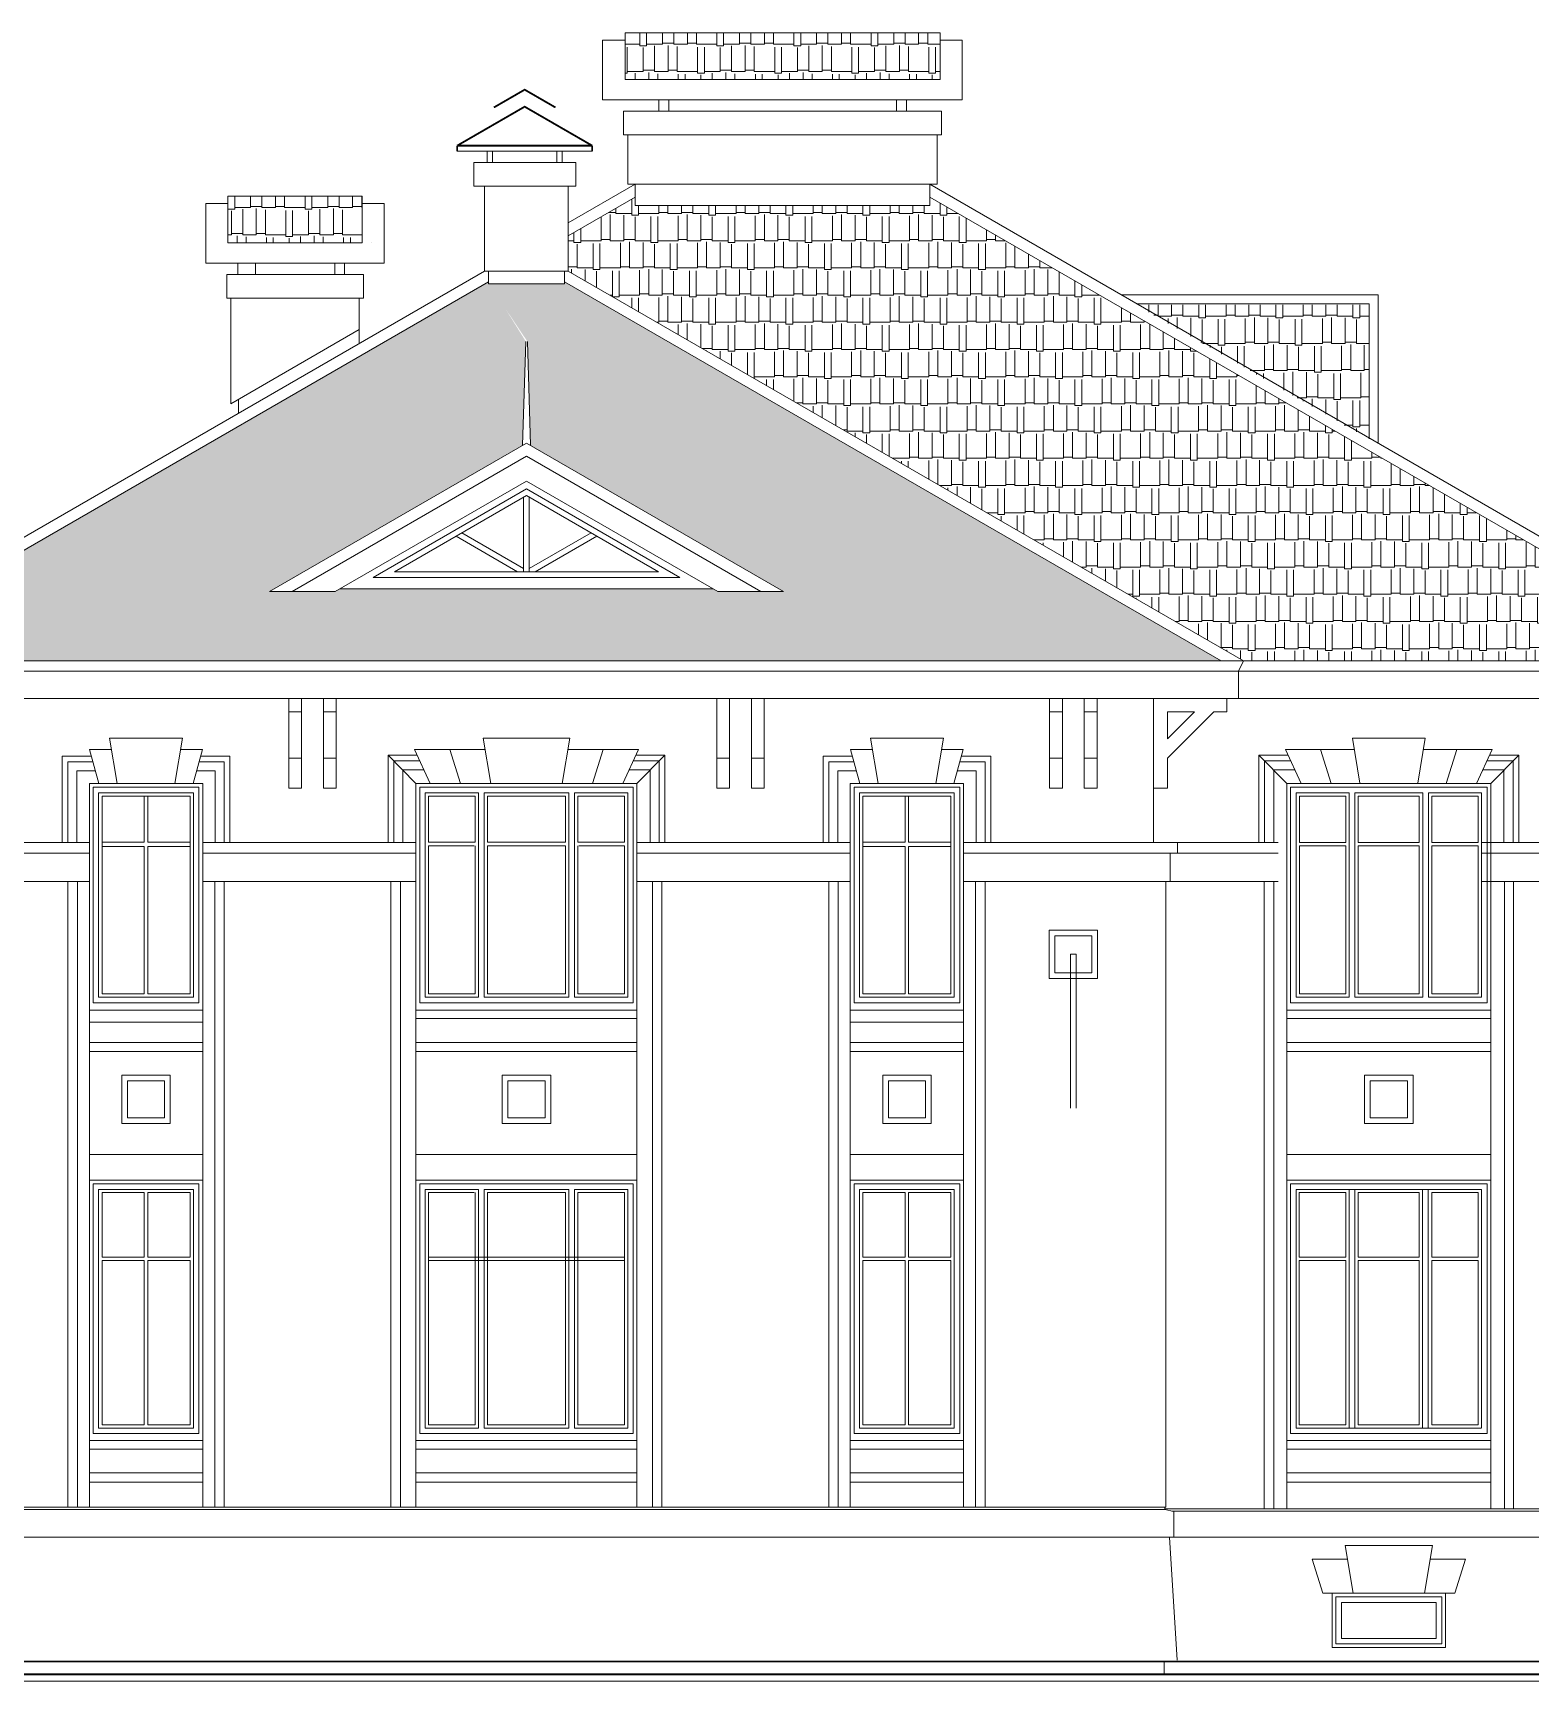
# Model space of a CAD drawing. Header units: millimetres. Extents: x 74752 to 193506, y -83124 to -13126.
# Drawn here: x 113363 to 126571, y -50400 to -35859 of the extents above; entities that cross this region are included whole.
import ezdxf

# ---------------------------------------------------------------- set-up
doc = ezdxf.new("R2010")
doc.units = ezdxf.units.MM
doc.layers.add('wall', color=5, linetype='Continuous')

msp = doc.modelspace()

# ---------------------------------------------------------------- hatches: boundary and pattern name
at = {"layer": 'wall', "linetype": 'Continuous', "lineweight": 15, "ltscale": 0.13, "true_color": 0x8f9991}
h = msp.add_hatch(dxfattribs=at)
h.set_pattern_fill('AR-RSHKE', color=252, scale=20, style=0)
h.set_pattern_definition([(180, (4378996.5, 841001.72), (-510, 240), [120, -100, 140, -60, 180, -80]), (180, (4378876.5, 841011.72), (-510, 240), [100, -380, 80, -120]), (180, (4378636.5, 840986.72), (-510, 240), [60, -620]), (90, (4378996.5, 841001.72), (170, 240), [230, -730]), (90, (4378876.5, 841001.72), (170, 240), [225, -735]), (90, (4378776.5, 841001.72), (170, 240), [210, -750]), (90, (4378636.5, 840986.72), (170, 240), [230, -730]), (90, (4378576.5, 840986.72), (170, 240), [230, -730]), (90, (4378396.5, 841001.72), (170, 240), [220, -740])])
h.paths.add_polyline_path([(121367.4, -36269.6), (118586.4, -36269.6), (118586.4, -35858.9), (121367.4, -35858.9)])
h = msp.add_hatch(dxfattribs=at)
h.set_pattern_fill('AR-RSHKE', color=252, scale=20, style=0)
h.set_pattern_definition([(180, (4374683.28, 839560.88), (-510, 240), [120, -100, 140, -60, 180, -80]), (180, (4374563.28, 839570.88), (-510, 240), [100, -380, 80, -120]), (180, (4374323.28, 839545.88), (-510, 240), [60, -620]), (90, (4374683.28, 839560.88), (170, 240), [230, -730]), (90, (4374563.28, 839560.88), (170, 240), [225, -735]), (90, (4374463.28, 839560.88), (170, 240), [210, -750]), (90, (4374323.28, 839545.88), (170, 240), [230, -730]), (90, (4374263.28, 839545.88), (170, 240), [230, -730]), (90, (4374083.28, 839560.88), (170, 240), [220, -740])])
h.paths.add_polyline_path([(115082.3, -37710.4), (115082.3, -37299.7), (116268.2, -37299.7), (116268.2, -37710.4)])
h = msp.add_hatch(dxfattribs=at)
h.set_pattern_fill('AR-RSHKE', color=252, scale=20, style=0)
h.set_pattern_definition([(0, (-6996044.63, 1231907.78), (510, 240), [120, -100, 140, -60, 180, -80]), (0, (-6995924.63, 1231917.78), (510, 240), [100, -380, 80, -120]), (0, (-6995684.63, 1231892.78), (510, 240), [60, -620]), (90, (-6996044.63, 1231907.78), (-170, 240), [230, -730]), (90, (-6995924.63, 1231907.78), (-170, 240), [225, -735]), (90, (-6995824.63, 1231907.78), (-170, 240), [210, -750]), (90, (-6995684.63, 1231892.78), (-170, 240), [230, -730]), (90, (-6995624.63, 1231892.78), (-170, 240), [230, -730]), (90, (-6995444.63, 1231907.78), (-170, 240), [220, -740])])
h.paths.add_polyline_path([(121274.5, -37308.2), (121274.5, -37380), (118675.9, -37380), (118675.9, -37308.2), (118086.2, -37648.7), (118086.2, -37960.3), (124044, -41400.1), (128361.8, -41400.1)])
h = msp.add_hatch(dxfattribs=at)
h.set_pattern_fill('AR-RSHKE', color=252, scale=20, style=0)
h.set_pattern_definition([(0, (-7006896.6, 1230602.27), (510, 240), [120, -100, 140, -60, 180, -80]), (0, (-7006776.6, 1230612.27), (510, 240), [100, -380, 80, -120]), (0, (-7006536.6, 1230587.27), (510, 240), [60, -620]), (90, (-7006896.6, 1230602.27), (-170, 240), [230, -730]), (90, (-7006776.6, 1230602.27), (-170, 240), [225, -735]), (90, (-7006676.6, 1230602.27), (-170, 240), [210, -750]), (90, (-7006536.6, 1230587.27), (-170, 240), [230, -730]), (90, (-7006476.6, 1230587.27), (-170, 240), [230, -730]), (90, (-7006296.6, 1230602.27), (-170, 240), [220, -740])])
h.paths.add_polyline_path([(117711.4, -38581.1), (117382.9, -38054.7), (111588.6, -41400.1), (123845.4, -41400.1), (122288.7, -40501.3), (121863.9, -40256), (121565.2, -40083.6), (121190, -39867), (119851.5, -39094.2), (118051.2, -38054.7), (118051.2, -38071.3), (117382.9, -38071.3), (117725.2, -38581.1), (117751.1, -39494.7), (119983.8, -40787.2), (119405.3, -40787.2), (119362.3, -40762.3), (116071.7, -40762.3), (116028.7, -40787.2), (115450.2, -40787.2), (117680.3, -39494.7), (117705.4, -38689.8)])
h = msp.add_hatch(dxfattribs=at)
h.set_pattern_fill('AR-RSHKE', color=252, scale=20, style=0)
h.set_pattern_definition([(0, (-4197771.1, 838601.68), (510, 240), [120, -100, 140, -60, 180, -80]), (0, (-4197651.1, 838611.68), (510, 240), [100, -380, 80, -120]), (0, (-4197411.1, 838586.68), (510, 240), [60, -620]), (90, (-4197771.11, 838601.68), (-170, 240), [230, -730]), (90, (-4197651.11, 838601.68), (-170, 240), [225, -735]), (90, (-4197551.11, 838601.68), (-170, 240), [210, -750]), (90, (-4197411.11, 838586.68), (-170, 240), [230, -730]), (90, (-4197351.11, 838586.68), (-170, 240), [230, -730]), (90, (-4197171.11, 838601.68), (-170, 240), [220, -740])])
h.paths.add_polyline_path([(125146.1, -39441.4), (123682, -38596.2), (123097.9, -38258.9), (125146.1, -38258.9)])

# ---------------------------------------------------------------- linework, layer by layer
at = {"layer": 'wall', "color": 250, "linetype": 'Continuous', "lineweight": 15, "ltscale": 0.13}
for p, q in [((118586.4, -35858.9, -51279.3), (121367.4, -35858.9, -51278.5)), ((118389.1, -36450.3, -51279.3), (118389.1, -35923.3, -51279.3)), ((118584.9, -35923.3, -51279.3), (118389.1, -35923.3, -51279.3)), ((121561.3, -35923.3, -51278.5), (121365.9, -35923.3, -51278.5)), ((121561.3, -36450.3, -51278.5), (121561.3, -35923.3, -51278.5)), ((121561.3, -36450.3, -51278.5), (118389.1, -36450.3, -51279.3)), ((118884.7, -36548.9, -51279.3), (118884.7, -36450.3, -51279.3)), ((118971.7, -36450.3, -51279.3), (118971.7, -36548.9, -51279.3)), ((120982.2, -36450.3, -51279.3), (120982.2, -36548.9, -51279.3)), ((121069.1, -36548.9, -51279.3), (121069.1, -36450.3, -51279.3)), ((118573, -36548.9, -51279.3), (121377.3, -36548.9, -51278.5)), ((118573, -36548.9, -51279.3), (118573, -36757.5, -51279.3)), ((121377.3, -36548.9, -51278.5), (121377.3, -36757.5, -51278.5)), ((118573, -36757.5, -51279.3), (121377.3, -36757.5, -51278.5)), ((118611.5, -37193.6, -51279.3), (118611.5, -36757.5, -51279.3)), ((121341.1, -37193.6, -51278.5), (121341.1, -36757.5, -51278.5)), ((117106.2, -36902.8, -54483.1), (117701.2, -36902.8, -54483.1)), ((117369.4, -36904.1, -54483.1), (117369.4, -37001.4, -54483.1)), ((117416.2, -36904.1, -54483.1), (117416.2, -37001.4, -54483.1)), ((118296.2, -36902.8, -54483.1), (117701.2, -36902.8, -54483.1)), ((117986.2, -36904.1, -54483.1), (117986.2, -37001.4, -54483.1)), ((118033, -36904.1, -54483.1), (118033, -37001.4, -54483.1)), ((117251.2, -37210, -54483.1), (117251.2, -37001.4, -54483.1)), ((117251.2, -37001.4, -54483.1), (117701.2, -37001.4, -54483.1)), ((117311.6, -37001.4, -54483.4), (118090.7, -37001.4, -54482.7)), ((118151.2, -37001.4, -54483.1), (117701.2, -37001.4, -54483.1)), ((118151.2, -37210, -54483.1), (118151.2, -37001.4, -54483.1)), ((117251.2, -37210, -54483.1), (118151.2, -37210, -54483.1)), ((117347.8, -37960.3, -54483.4), (117347.8, -37210, -54483.4)), ((118086.2, -37534, -51279.3), (118675.9, -37193.6, -51279.3)), ((118086.2, -37210, -54483.1), (118086.2, -37960.3, -54484.8)), ((121341.1, -37193.6, -51280), (118611.5, -37193.6, -51280)), ((118675.9, -37193.6, -51280), (118675.9, -37380, -51280)), ((128560.3, -41400.1, -51279.3), (121274.5, -37193.6, -51279.3)), ((121274.5, -37380, -51279.3), (121274.5, -37193.6, -51279.3)), ((115082.3, -37364.1, -51278.5), (114888.5, -37364.1, -51278.5)), ((114888.5, -37891.2, -51278.5), (114888.5, -37364.1, -51278.5)), ((115082.3, -37299.7, -51278.5), (116268.2, -37299.7, -51279.2)), ((116268.2, -37299.7, -51279.3), (115082.3, -37299.7, -51279.3)), ((115082.3, -37299.7, -51279.3), (115082.3, -37710.4, -51279.3)), ((116268.2, -37299.7, -51279.3), (116268.2, -37710.4, -51279.3)), ((116462.1, -37364.1, -51280), (116268.2, -37364.1, -51280)), ((116462.1, -37891.2, -51278.5), (116462.1, -37364.1, -51278.5)), ((118086.2, -37648.7, -51280), (118675.9, -37308.2, -51280)), ((128516.7, -41489.5, -51280), (121274.5, -37308.2, -51280)), ((118675.9, -37380, -51278.5), (121274.5, -37380, -51278.5)), ((115082.3, -37710.4, -51279.3), (116268.2, -37710.4, -51279.3)), ((116346, -37710.4, -51279.3), (116346, -37710.3, -51279.3)), ((116462.1, -37891.2, -51279.2), (114888.5, -37891.2, -51278.5)), ((115171.5, -37989.7, -51279.3), (115171.5, -37891.2, -51279.3)), ((115325.1, -37891.2, -51280), (115325.1, -37989.7, -51280)), ((116025.4, -37891.2, -51280), (116025.4, -37989.7, -51280)), ((116112.3, -37989.7, -51280), (116112.3, -37891.2, -51280)), ((111390, -41400.1, -51279.3), (117347.8, -37960.3, -51279.3)), ((111588.6, -41400.1, -51280), (117382.9, -38054.7, -51280)), ((115072.4, -37989.7, -51278.5), (116278.1, -37989.7, -51279.2)), ((115072.4, -37989.7, -51278.5), (115072.4, -38198.4, -51278.5)), ((116278.1, -37989.7, -51278.5), (115072.4, -37989.7, -51279.2)), ((116278.1, -37989.7, -51278.5), (116278.1, -38198.4, -51278.5)), ((117347.8, -37960.3, -54483.4), (118086.2, -37960.3, -54483.4)), ((117382.9, -37959.2, -57690.9), (117382.9, -38071.3, -57690.9)), ((117382.9, -38071.3, -57690.9), (118051.2, -38071.3, -57690.9)), ((118051.2, -37959.2, -57690.9), (118051.2, -38071.3, -57690.9)), ((123845.4, -41400.1, -51280), (118051.2, -38054.7, -51280)), ((124044, -41400.1, -51279.3), (118086.2, -37960.3, -51279.3)), ((115072.4, -38198.4, -51278.5), (116278.1, -38198.4, -51279.2)), ((116278.1, -38198.4, -51278.5), (115072.4, -38198.4, -51279.2)), ((115108.6, -39130.4, -51278.5), (115108.6, -38198.4, -51278.5)), ((116241.9, -38598.8, -51278.5), (116241.9, -38198.4, -51278.5)), ((122965.1, -38169.7, -51279.3), (125231.9, -38169.7, -51279.3)), ((125231.9, -39478.4, -51279.3), (125231.9, -38169.7, -51279.3)), ((123103.7, -38249.7, -51279.3), (125151.9, -38249.7, -51279.3)), ((125151.9, -39439.4, -51279.3), (125151.9, -38249.7, -51279.3)), ((115108.6, -39130.4, -51279.3), (116241.9, -38476.1, -51279.3)), ((117711.4, -38581.1, -51274.6), (117682.9, -39494.7, -51274.6)), ((117725.2, -38581.1, -51274.6), (117753.7, -39494.7, -51274.6)), ((115175.3, -39091.9, -51279.3), (115175.3, -39214.7, -51279.3)), ((115450.2, -40787.2, -51278.5), (117717, -39478.4, -51278.5)), ((119983.8, -40787.2, -51278.5), (117717, -39478.4, -51278.5)), ((115648.7, -40787.2, -51277.8), (117717, -39593, -51277.8)), ((119785.3, -40787.2, -51277.8), (117717, -39593, -51277.8)), ((116028.7, -40787.2, -51277.8), (117717, -39812.4, -51277.8)), ((119405.3, -40787.2, -51277.8), (117717, -39812.4, -51277.8)), ((116364.9, -40662.3, -51277.8), (117717, -39881.7, -51277.8)), ((116551.5, -40612.3, -51277.8), (117717, -39939.5, -51277.8)), ((117692, -39953.9, -51278.5), (117692, -40612.3, -51278.5)), ((119069.1, -40662.3, -51277.8), (117717, -39881.7, -51277.8)), ((118882.5, -40612.3, -51277.8), (117717, -39939.5, -51277.8)), ((117742, -39953.9, -51278.5), (117742, -40612.3, -51278.5)), ((117692, -40585.2, -51277.8), (117145.3, -40269.5, -51277.8)), ((117742, -40585.2, -51277.8), (118288.7, -40269.5, -51277.8)), ((117639.1, -40612.3, -51277.8), (117095.3, -40298.4, -51277.8)), ((117794.9, -40612.3, -51277.8), (118338.7, -40298.4, -51277.8)), ((119069.1, -40662.3, -51278.5), (116364.9, -40662.3, -51278.5)), ((118882.5, -40612.3, -51278.5), (116551.5, -40612.3, -51278.5)), ((116028.7, -40787.2, -51278.5), (115450.2, -40787.2, -51278.5)), ((119362.3, -40762.3, -51278.5), (116071.7, -40762.3, -51278.5)), ((119405.3, -40787.2, -51278.5), (119983.8, -40787.2, -51278.5)), ((128361.8, -41400.1, -51279.3), (111390, -41400.1, -51279.3)), ((124000.1, -41489.9, -51280), (124044, -41400.1, -51280)), ((128516.7, -41489.5, -51280), (111433.7, -41489.5, -51280)), ((124000.4, -41729.5, -51280), (124000.4, -41489.5, -51280)), ((124000.4, -41729.5, -51280), (124000.4, -41489.5, -51280)), ((128516.7, -41729.9, -51280), (112183.6, -41729.9, -51280)), ((124001, -41729.9, -51280), (123250.4, -41729.9, -51280)), ((123250.4, -41729.9, -51280), (123250.4, -42177.5, -51280)), ((123895.6, -41729.8, -51280), (123895.6, -41849.8, -51280)), ((123895.6, -41729.8, -51280), (123895.6, -41849.8, -51280)), ((115617.3, -41849.8, -51299.4), (115732.5, -41849.8, -51299.4)), ((115923.3, -41849.8, -51299.4), (116038.5, -41849.8, -51299.4)), ((122330.6, -41849.8, -51298.7), (122445.8, -41849.8, -51298.7)), ((122636.6, -41849.8, -51298.7), (122751.8, -41849.8, -51298.7)), ((123372.3, -41849.8, -51280), (123372.3, -42088.2, -51280)), ((123610.7, -41849.8, -51280), (123372.3, -41849.8, -51280)), ((123372.3, -42257.9, -51280), (123780.4, -41849.8, -51280)), ((123372.3, -42088.2, -51280), (123610.7, -41849.8, -51280)), ((123372.3, -41849.8, -51280), (123372.3, -42088.2, -51280)), ((123610.7, -41849.8, -51280), (123372.3, -41849.8, -51280)), ((123372.3, -42257.9, -51280), (123780.4, -41849.8, -51280)), ((123372.3, -42088.2, -51280), (123610.7, -41849.8, -51280)), ((123780.4, -41849.8, -51280), (123895.6, -41849.8, -51280)), ((123780.4, -41849.8, -51280), (123895.6, -41849.8, -51280)), ((114038.5, -42082.1, -51118.4), (114682.2, -42082.1, -51079.4)), ((114038.5, -42082.1, -51131.9), (114105.4, -42480.3, -51034.1)), ((114682.2, -42082.1, -51131.9), (114615.3, -42480.3, -51034.1)), ((117334.5, -42080.3, -51178.4), (117717, -42080.3, -51155.2)), ((117334.5, -42080.3, -51191.8), (117402.3, -42480.3, -51204.7)), ((118099.5, -42080.3, -51178.4), (117717, -42080.3, -51155.2)), ((118099.5, -42080.3, -51191.8), (118031.7, -42480.3, -51204.7)), ((121395.5, -42082.1, -51118.4), (120751.8, -42082.1, -51079.4)), ((120751.8, -42082.1, -51131.9), (120818.7, -42480.3, -51034.1)), ((121395.5, -42082.1, -51131.9), (121328.7, -42480.3, -51034.1)), ((125647.1, -42080.3, -51179.4), (125003.4, -42080.3, -51140.4)), ((125003.4, -42080.3, -51192.9), (125070.3, -42478.6, -51095.1)), ((125633, -42080.3, -51266.6), (125017.6, -42080.3, -51053.1)), ((125647.1, -42080.3, -51192.9), (125580.3, -42478.6, -51095.1)), ((113620.3, -42240.3, -51119.1), (113620.3, -42999.9, -51291.3)), ((113620.3, -42240.3, -51117.2), (113879.5, -42240.3, -51097.6)), ((113670.3, -42291.2, -51109.1), (113670.3, -42999.9, -51281.6)), ((113670.3, -42291.2, -51109.1), (113893.4, -42291.2, -51109.1)), ((113863.1, -42180.3, -50602), (114055.2, -42180.3, -50585.9)), ((113945.1, -42480.3, -50672.7), (113863.1, -42180.3, -50675)), ((114857.6, -42180.3, -50602), (114665.5, -42180.3, -50585.9)), ((114775.6, -42480.3, -50672.7), (114857.6, -42180.3, -50675)), ((115050.3, -42291.2, -51109.1), (114827.3, -42291.2, -51109.1)), ((115100.3, -42240.3, -51118.3), (114841.2, -42240.3, -51098.7)), ((115050.3, -42291.2, -51109.1), (115050.3, -42999.9, -51683.3)), ((115100.3, -42240.3, -51119.1), (115100.3, -42999.9, -51693)), ((115617.3, -42257.1, -51299.4), (115732.5, -42257.1, -51299.4)), ((115923.3, -42257.1, -51299.4), (116038.5, -42257.1, -51299.4)), ((116496.3, -42230.3, -51259.6), (116752.9, -42230.3, -51240.2)), ((116496.3, -42230.3, -51249.6), (116496.3, -42999.9, -51679.7)), ((116742.2, -42480.3, -51249.8), (116496.3, -42230.3, -51249.6)), ((116546.3, -42281.2, -51249.6), (116776.2, -42281.2, -51249.6)), ((116546.3, -42281.2, -51249.8), (116546.3, -42999.9, -51679.7)), ((116730, -42180.3, -51241.9), (117351.4, -42180.3, -51194.9)), ((116867.4, -42480.3, -51269.2), (116730, -42180.3, -51270)), ((117040.7, -42180.3, -51270.5), (117134.8, -42480.3, -51269.6)), ((118704, -42180.3, -51241.9), (118082.6, -42180.3, -51194.9)), ((118393.3, -42180.3, -51270.5), (118299.2, -42480.3, -51269.6)), ((118566.6, -42480.3, -51269.2), (118704, -42180.3, -51270)), ((118887.8, -42281.2, -51249.6), (118657.8, -42281.2, -51249.6)), ((118937.8, -42230.3, -51259.6), (118681.1, -42230.3, -51240.2)), ((118691.8, -42480.3, -51249.8), (118937.8, -42230.3, -51249.6)), ((118887.8, -42281.2, -51249.8), (118887.8, -42999.9, -51679.7)), ((118937.8, -42230.3, -51249.6), (118937.8, -42999.9, -51679.7)), ((119510.7, -42257.1, -51299.4), (119395.5, -42257.1, -51299.4)), ((119816.7, -42257.1, -51299.4), (119701.5, -42257.1, -51299.4)), ((120333.7, -42240.3, -51119.1), (120333.7, -42999.9, -51693)), ((120333.7, -42240.3, -51118.3), (120592.8, -42240.3, -51098.7)), ((120383.7, -42291.2, -51109.1), (120383.7, -42999.9, -51683.3)), ((120383.7, -42291.2, -51109.1), (120606.7, -42291.2, -51109.1)), ((120576.4, -42180.3, -50602), (120768.5, -42180.3, -50585.9)), ((120658.4, -42480.3, -50672.7), (120576.4, -42180.3, -50675)), ((121570.9, -42180.3, -50602), (121378.8, -42180.3, -50585.9)), ((121488.9, -42480.3, -50672.7), (121570.9, -42180.3, -50675)), ((121763.7, -42291.2, -51109.1), (121540.6, -42291.2, -51109.1)), ((121813.7, -42240.3, -51117.2), (121554.5, -42240.3, -51097.6)), ((121763.7, -42291.2, -51109.1), (121763.7, -42999.9, -51281.6)), ((121813.7, -42240.3, -51119.1), (121813.7, -42999.9, -51291.3)), ((122330.6, -42257.1, -51298.7), (122445.8, -42257.1, -51298.7)), ((122636.6, -42257.1, -51298.7), (122751.8, -42257.1, -51298.7)), ((123250.4, -42177.3, -51280), (123250.4, -42856.8, -51280)), ((123250.4, -42177.3, -51280), (123250.4, -42998.5, -51289)), ((123372.3, -42257.9, -51280), (123372.3, -42523.6, -51280)), ((123372.3, -42257.9, -51280), (123372.3, -42523.6, -51280)), ((124179.4, -42230.3, -51290.3), (124436, -42230.3, -51270.9)), ((124179.4, -42230.3, -51280.3), (124179.4, -43001.5, -51282.8)), ((124425.3, -42480.3, -51280.4), (124179.4, -42230.3, -51280.3)), ((124229.4, -42281.2, -51280.4), (124229.4, -43001.5, -51282.8)), ((124229.4, -42281.2, -51280.3), (124459.3, -42281.2, -51280.3)), ((124413.1, -42180.3, -51272.6), (125020.2, -42180.3, -51226.7)), ((124550.5, -42480.3, -51299.9), (124413.1, -42180.3, -51300.7)), ((124723.8, -42180.3, -51301.1), (124817.9, -42480.3, -51300.3)), ((126237.4, -42180.3, -51330.2), (125630.3, -42180.3, -51284.3)), ((125926.7, -42180.3, -51358.7), (125832.6, -42480.3, -51357.9)), ((126100.1, -42480.3, -51357.5), (126237.4, -42180.3, -51358.3)), ((126421.2, -42281.2, -51337.9), (126191.2, -42281.2, -51337.9)), ((126471.2, -42230.3, -51347.9), (126214.5, -42230.3, -51328.5)), ((126225.3, -42480.3, -51338), (126471.2, -42230.3, -51337.9)), ((126421.2, -42281.2, -51338), (126421.2, -43001.5, -51340.4)), ((126471.2, -42230.3, -51337.9), (126471.2, -43001.5, -51340.4)), ((113750.3, -42370.3, -51109.3), (113915, -42370.3, -51096.8)), ((113750.3, -42370.3, -51109.3), (113750.3, -42999.9, -51291.7)), ((114970.3, -42370.3, -51110.4), (114805.7, -42370.3, -51098)), ((114970.3, -42370.3, -51109.3), (114970.3, -42999.9, -51694.2)), ((116626.3, -42360.3, -51249.8), (116812.4, -42360.3, -51235.7)), ((116626.3, -42360.3, -51249.8), (116626.3, -42999.9, -51679.5)), ((118807.8, -42360.3, -51249.8), (118621.6, -42360.3, -51235.7)), ((118807.8, -42360.3, -51249.8), (118807.8, -42999.9, -51679.5)), ((120463.7, -42370.3, -51110.4), (120628.3, -42370.3, -51098)), ((120463.7, -42370.3, -51109.3), (120463.7, -42999.9, -51694.2)), ((121683.7, -42370.3, -51109.3), (121519, -42370.3, -51096.8)), ((121683.7, -42370.3, -51109.3), (121683.7, -42999.9, -51291.7)), ((124309.4, -42360.3, -51280.4), (124495.5, -42360.3, -51266.4)), ((124309.4, -42360.3, -51280.4), (124309.4, -43001.5, -51282.6)), ((126341.2, -42360.3, -51338), (126155, -42360.3, -51324)), ((126341.2, -42360.3, -51338), (126341.2, -43001.5, -51340.2)), ((114860.3, -42480.3, -51098.9), (113860.3, -42480.3, -51098.9)), ((113860.3, -42480.3, -51098.9), (113860.3, -48866.7, -51280)), ((114827.3, -42513.3, -51070.3), (113893.3, -42513.3, -51098.9)), ((113893.3, -42513.3, -51098.9), (113893.3, -44415.3, -51270.5)), ((113910.6, -42480.3, -51098.9), (114810.1, -42480.3, -51098.9)), ((113942.1, -42562.3, -51098.9), (114778.6, -42562.3, -51071.9)), ((113942.1, -42562.3, -51098.9), (113942.1, -44366.3, -51270.4)), ((114345.3, -42592.2, -51464.7), (114345.3, -42999.9, -56202.6)), ((114375.3, -42592.2, -51464.7), (114375.3, -42999.9, -56202.6)), ((114778.6, -42562.3, -51098.9), (114778.6, -44366.3, -51270.4)), ((114827.3, -42513.3, -51098.9), (114827.3, -44415.3, -51270.5)), ((114860.3, -48866.7, -51280), (114860.3, -42480.3, -51098.9)), ((116741.8, -42480.3, -51307.3), (116741.8, -48866.7, -51329.9)), ((118691.8, -42480.3, -51249.8), (116741.8, -42480.3, -51307.3)), ((118658.8, -42513.3, -51249.8), (116774.8, -42513.3, -51307.3)), ((116774.8, -42513.3, -51307.3), (116774.8, -44415.3, -51298)), ((116823.6, -42562.3, -51307.3), (117292.9, -42562.3, -51292.2)), ((116823.6, -42562.3, -51307.3), (116823.6, -44366.3, -51298)), ((117292.9, -42562.3, -51197.1), (117292.9, -44366.3, -52596.4)), ((117342.9, -42562.3, -51290.6), (118091.1, -42562.3, -51266.5)), ((117342.9, -42562.3, -51197.1), (117342.9, -44366.3, -52596.4)), ((118091.1, -42562.3, -51096), (118091.1, -44366.3, -52495.3)), ((118141.1, -42562.3, -51096), (118141.1, -44366.3, -52495.3)), ((118141.1, -42562.3, -51264.9), (118610.1, -42562.3, -51249.8)), ((118610.1, -42562.3, -51249.8), (118610.1, -44366.3, -51240.4)), ((118658.8, -42513.3, -51249.8), (118658.8, -44415.3, -51240.4)), ((118691.8, -42480.3, -51249.8), (118691.8, -48866.7, -51272.3)), ((120573.7, -48866.7, -51280), (120573.7, -42480.3, -51098.9)), ((120573.7, -42480.3, -51098.9), (121573.7, -42480.3, -51098.9)), ((120606.7, -42513.3, -51070.3), (121540.7, -42513.3, -51098.9)), ((120606.7, -42513.3, -51098.9), (120606.7, -44415.3, -51270.5)), ((121523.4, -42480.3, -51098.9), (120623.9, -42480.3, -51098.9)), ((121491.9, -42562.3, -51098.9), (120655.4, -42562.3, -51071.9)), ((120655.4, -42562.3, -51098.9), (120655.4, -44366.3, -51270.4)), ((121058.7, -42592.2, -51464.7), (121058.7, -42999.9, -56202.6)), ((121088.7, -42592.2, -51464.7), (121088.7, -42999.9, -56202.6)), ((121491.9, -42562.3, -51098.9), (121491.9, -44366.3, -51270.4)), ((121540.7, -42513.3, -51098.9), (121540.7, -44415.3, -51270.5)), ((121573.7, -42480.3, -51098.9), (121573.7, -48866.7, -51280)), ((123252.3, -42523.6, -51280), (123372.3, -42523.6, -51280)), ((123252.3, -42523.6, -51280), (123372.3, -42523.6, -51280)), ((124425.3, -42480.3, -51280.4), (126225.6, -42480.3, -51395.6)), ((124425.3, -42480.3, -51280.4), (124425.3, -48880.3, -51303)), ((124425.3, -42480.3, -51280.4), (124425.3, -48290.3, -51301.2)), ((124458.3, -42513.3, -51280.4), (126192.6, -42513.3, -51395.6)), ((124458.3, -42513.3, -51280.4), (124458.3, -44415.3, -51271.1)), ((124458.3, -42513.3, -51280.4), (124458.3, -44415.3, -51271.1)), ((124976, -42562.3, -51295.6), (124507, -42562.3, -51280.4)), ((124507, -42562.3, -51280.4), (124507, -44366.3, -51271.1)), ((124976, -42562.3, -51126.7), (124976, -44366.3, -52526)), ((125026, -42562.3, -51126.7), (125026, -44366.3, -52526)), ((125624.5, -42562.3, -51378.9), (125026, -42562.3, -51297.2)), ((125624.5, -42562.3, -51285.4), (125624.5, -44366.3, -52684.7)), ((126143.8, -42562.3, -51395.6), (125674.5, -42562.3, -51380.5)), ((125674.5, -42562.3, -51285.4), (125674.5, -44366.3, -52684.7)), ((126143.8, -42562.3, -51395.6), (126143.8, -44366.3, -51386.3)), ((126192.6, -42513.3, -51395.6), (126192.6, -44415.3, -51386.3)), ((126225.6, -42480.3, -51395.6), (126225.6, -48880.3, -51418.2)), ((126225.6, -42480.3, -51395.6), (126225.6, -48290.3, -51416.3)), ((124425.3, -42680.3, -51280.4), (124425.3, -44657.3, -51271.1)), ((126225.6, -42680.3, -51395.6), (126225.6, -44657.3, -51386.3)), ((113860.3, -43001.5, -51319.1), (111973.6, -43001.5, -51289)), ((114345.3, -42999.9, -53908.3), (113972.2, -42999.9, -51682.4)), ((114345.3, -43037.3, -53908.3), (113972.2, -43037.2, -51682.4)), ((114345.3, -43037.3, -56202.6), (114345.3, -44336.5, -51645.8)), ((114748.5, -42999.9, -56313), (114375.3, -42999.9, -54087.2)), ((114748.5, -43037.3, -56313), (114375.3, -43037.3, -54087.2)), ((114375.3, -43037.3, -56202.6), (114375.3, -44336.5, -51645.8)), ((116741.8, -43001.5, -51365.1), (114860.3, -43001.5, -51335.1)), ((116853.6, -43030.2, -51452.8), (116853.6, -44336.3, -51063)), ((117254.7, -43030.2, -51460.1), (116853.6, -43030.2, -51460.1)), ((117263, -43030.2, -52292.6), (117263, -44336.3, -53064.9)), ((117372.9, -43030.2, -51342.6), (117372.9, -44336.3, -50952.8)), ((118061.1, -43030.2, -51563), (117372.9, -43030.2, -51349.9)), ((118061.1, -43030.2, -51916.1), (118061.1, -44336.3, -52688.4)), ((118171.1, -43030.2, -52081.2), (118171.1, -44336.3, -52853.5)), ((118179.3, -43030.2, -51460.1), (118580.5, -43030.2, -51460.1)), ((118580.5, -43030.2, -51452.8), (118580.5, -44336.3, -51063)), ((120573.7, -43001.5, -51426.2), (118691.8, -43001.5, -51396.2)), ((120685.5, -42999.9, -56313), (121058.7, -42999.9, -54087.2)), ((120685.5, -43037.3, -56313), (121058.7, -43037.3, -54087.2)), ((121058.7, -43037.3, -56202.6), (121058.7, -44336.5, -51645.8)), ((121088.7, -42999.9, -53908.3), (121461.8, -42999.9, -51682.4)), ((121088.7, -43037.3, -53908.3), (121461.8, -43037.2, -51682.4)), ((121088.7, -43037.3, -56202.6), (121088.7, -44336.5, -51645.8)), ((123460.4, -43001.5, -51472.3), (121573.7, -43001.5, -51442.2)), ((123250.4, -43001.5, -51289), (123460.4, -43001.5, -51289)), ((123460.4, -43001.5, -51277.8), (124349.7, -43001.5, -51260.5)), ((123460.4, -43001.5, -51289), (123460.4, -43096.5, -51289)), ((123460.4, -43001.5, -51289), (123460.4, -43096.5, -51289)), ((126150.1, -43001.5, -51682.4), (127976.7, -43001.5, -51682.4)), ((111973.6, -43096.5, -51289), (113860.3, -43096.5, -51319.1)), ((114860.3, -43096.5, -51335.1), (116741.8, -43096.5, -51365.1)), ((118691.8, -43096.5, -51396.2), (120573.7, -43096.5, -51426.2)), ((121573.7, -43096.5, -51442.2), (123395.4, -43096.5, -51471.3)), ((124349.7, -43096.5, -51260.5), (123395.4, -43096.5, -51279)), ((123460.4, -43096.5, -51289), (123395.4, -43096.5, -51289)), ((123395.4, -43346.5, -51289), (123395.4, -43096.5, -51289)), ((123460.4, -43096.5, -51289), (123395.4, -43096.5, -51290)), ((123395.4, -43346.5, -51289), (123395.4, -43096.5, -51289)), ((127976.7, -43096.5, -51682.4), (126150.1, -43096.5, -51682.4)), ((113860.3, -43346.5, -51319.2), (112038.6, -43346.5, -51289)), ((113670, -43344.8, -51339.9), (113670, -48866.7, -51352.7)), ((113754.4, -43344.8, -51283.3), (113754.4, -48866.7, -51303.2)), ((116741.8, -43346.5, -51366.9), (114860.3, -43346.5, -51335.7)), ((114966.3, -43344.8, -51686), (114966.3, -48866.7, -49915.9)), ((115050.7, -43344.8, -51742.5), (115050.7, -48866.7, -50079.6)), ((116521.5, -43346.5, -50992), (116521.5, -48866.7, -51004.8)), ((116605.9, -43346.5, -50935.4), (116605.9, -48866.7, -50955.2)), ((120573.7, -43346.5, -51430.4), (118691.8, -43346.5, -51399.2)), ((118828.1, -43346.5, -50935.4), (118828.1, -48866.7, -50955.2)), ((118912.6, -43346.5, -50992), (118912.6, -48866.7, -51004.8)), ((120383.3, -43344.8, -51742.5), (120383.3, -48866.7, -50079.6)), ((120467.8, -43344.8, -51686), (120467.8, -48866.7, -49915.9)), ((123358.9, -43346.5, -51476.5), (121573.7, -43346.5, -51446.9)), ((121679.6, -43344.8, -51283.3), (121679.6, -48866.7, -51303.2)), ((121764, -43344.8, -51339.9), (121764, -48866.7, -51352.7)), ((124349.7, -43346.5, -51260.5), (123358.9, -43346.5, -51279.7)), ((123358.9, -48866.7, -51280), (123358.9, -43346.5, -51289)), ((123358.9, -43346.5, -51289.6), (123395.4, -43346.5, -51289)), ((124224.9, -43346.5, -51340.3), (124224.9, -48880.3, -51352.2)), ((124309.4, -43346.5, -51283.7), (124309.4, -48880.3, -51302.2)), ((127911.7, -43346.5, -51682.4), (126150.1, -43346.5, -51682.4)), ((126345.6, -43346.5, -51398.1), (126345.6, -48880.3, -51412.1)), ((126425.6, -43346.5, -51397.9), (126425.6, -48880.3, -51409.8)), ((122517.1, -43987.3, -51298.7), (122517.1, -45345.2, -51298.7)), ((122567.1, -43987.3, -51298.7), (122517.1, -43987.3, -51298.7)), ((122567.1, -43987.3, -51298.7), (122567.1, -45345.2, -51298.7)), ((113972.2, -44336.5, -51645.8), (114345.3, -44336.5, -51645.8)), ((114748.5, -44336.5, -51645.8), (114375.3, -44336.5, -51645.8)), ((116853.6, -44336.3, -51193.9), (117263, -44336.3, -51673.2)), ((117372.9, -44336.3, -51193.9), (118061.1, -44336.3, -51193.9)), ((118171.1, -44336.3, -51461.8), (118580.5, -44336.3, -51193.9)), ((120685.5, -44336.5, -51645.8), (121058.7, -44336.5, -51645.8)), ((121461.8, -44336.5, -51645.8), (121088.7, -44336.5, -51645.8)), ((113860.3, -44480.3, -51253.6), (114860.3, -44480.3, -51253.6)), ((114827.3, -44415.3, -51253.6), (113893.3, -44415.3, -51253.6)), ((114778.6, -44366.3, -51253.6), (113942.1, -44366.3, -51253.6)), ((118691.8, -44480.3, -51451.1), (116741.8, -44480.3, -51326.4)), ((116774.8, -44415.3, -51328.5), (118658.8, -44415.3, -51453.6)), ((116823.6, -44366.3, -51298.9), (117292.9, -44366.3, -51314.1)), ((117342.9, -44366.3, -51315.7), (118091.1, -44366.3, -51339.8)), ((118141.1, -44366.3, -51341.4), (118610.1, -44366.3, -51356.5)), ((121573.7, -44480.3, -51253.6), (120573.7, -44480.3, -51253.6)), ((120606.7, -44415.3, -51253.6), (121540.7, -44415.3, -51253.6)), ((120655.4, -44366.3, -51253.6), (121491.9, -44366.3, -51253.6)), ((126225.6, -44480.3, -51386.3), (124425.3, -44480.3, -51271.1)), ((124458.3, -44415.3, -51271.1), (126192.6, -44415.3, -51386.3)), ((124507, -44366.3, -51271.1), (124976, -44366.3, -51286.2)), ((125026, -44366.3, -51287.8), (125624.5, -44366.3, -51369.5)), ((125674.5, -44366.3, -51371.1), (126143.8, -44366.3, -51386.3)), ((113860.3, -44587.1, -51280), (114860.3, -44587.1, -51280)), ((118691.8, -44555.3, -51451.1), (116741.8, -44555.3, -51326.4)), ((121573.7, -44587.1, -51280), (120573.7, -44587.1, -51280)), ((126225.6, -44555.3, -51386.3), (124425.3, -44555.3, -51271.1)), ((114855, -44766.5, -44726.1), (113860.3, -44766.5, -48394.1)), ((114855, -44766.5, -51461.2), (113860.3, -44766.5, -51461.2)), ((118691.8, -44766.5, -40988.2), (116741.8, -44766.5, -48179.1)), ((118691.8, -44766.5, -51463.1), (116741.8, -44766.5, -51463.1)), ((120579, -44766.5, -44726.1), (121573.7, -44766.5, -48394.1)), ((120579, -44766.5, -51461.2), (121573.7, -44766.5, -51461.2)), ((126225.3, -44766.5, -44727.9), (124425.3, -44766.6, -51365.7)), ((126225.3, -44766.5, -51463.1), (124425.3, -44766.5, -51463.1)), ((114855, -44846.5, -45416.2), (113860.3, -44846.5, -48635.9)), ((114855, -44846.5, -51461.2), (113860.3, -44846.5, -51461.2)), ((118691.8, -44846.5, -42135.6), (116741.8, -44846.5, -48447.4)), ((118691.8, -44846.5, -51463.1), (116741.8, -44846.5, -51463.1)), ((120579, -44846.5, -45416.2), (121573.7, -44846.5, -48635.9)), ((120579, -44846.5, -51461.2), (121573.7, -44846.5, -51461.2)), ((126225.3, -44846.5, -45418.1), (124425.3, -44846.6, -51244.4)), ((126225.3, -44846.5, -51463.1), (124425.3, -44846.5, -51463.1)), ((114860.3, -45755.5, -51497.6), (113861.8, -45755.5, -51433.8)), ((118691.8, -45755.5, -51423.2), (116741.8, -45755.5, -51298.4)), ((120573.7, -45755.5, -51497.6), (121572.2, -45755.5, -51433.8)), ((126225.6, -45755.5, -51358.3), (124425.3, -45755.5, -51243.1)), ((114860.3, -45980.5, -51497.6), (113861.8, -45980.5, -51433.8)), ((114860.3, -45980.5, -51497.6), (113861.8, -45980.5, -51433.8)), ((113893.3, -46013.5, -51433.7), (114827.3, -46013.5, -51495.7)), ((113893.3, -46013.5, -51270.5), (113893.3, -48215.2, -51270.5)), ((114778.6, -46062.5, -51492.5), (113942.1, -46062.5, -51433.7)), ((113942.1, -46062.5, -51270.4), (113942.1, -48168.3, -51270.4)), ((114778.6, -46062.5, -51270.4), (114778.6, -48168.3, -51270.4)), ((114827.3, -46013.5, -51270.5), (114827.3, -48215.2, -51270.5)), ((118691.8, -45980.5, -51423.2), (116741.8, -45980.5, -51298.4)), ((116774.8, -46013.5, -51290.1), (116774.8, -48215.2, -51279.3)), ((116774.8, -46013.5, -51300.5), (118658.8, -46013.5, -51425.6)), ((116823.6, -46062.5, -51289.2), (116823.6, -48168.3, -51278.3)), ((117292.9, -46062.5, -51337), (116823.6, -46062.5, -51303.9)), ((116853.6, -46089.3, -50539.8), (116853.6, -48138.3, -49928.3)), ((117254.7, -46089.3, -51455.2), (116853.6, -46089.3, -51455.2)), ((117263, -46089.3, -54138.8), (117263, -48138.3, -55350.4)), ((117292.9, -46062.5, -53912.1), (117292.9, -48168.3, -55545.5)), ((117342.9, -46062.5, -53912.1), (117342.9, -48168.3, -55545.5)), ((118091.1, -46062.5, -51393.1), (117342.9, -46062.5, -51340.5)), ((117372.9, -46089.3, -50429.6), (117372.9, -48138.3, -49818.1)), ((118061.1, -46089.3, -51455.2), (117372.9, -46089.3, -51455.2)), ((118061.1, -46089.3, -53725), (118061.1, -48138.3, -54936.6)), ((118091.1, -46062.5, -53810.9), (118091.1, -48168.3, -55444.3)), ((118141.1, -46062.5, -53810.9), (118141.1, -48168.3, -55444.3)), ((118610.1, -46062.5, -51429.6), (118141.1, -46062.5, -51396.6)), ((118171.1, -46089.3, -53927.4), (118171.1, -48138.3, -55139.1)), ((118580.5, -46089.3, -51455.2), (118171.1, -46089.3, -51455.2)), ((118580.5, -46089.3, -50539.8), (118580.5, -48138.3, -49928.3)), ((118610.1, -46062.5, -51231.6), (118610.1, -48168.3, -51220.7)), ((118658.8, -46013.5, -51232.5), (118658.8, -48215.2, -51221.7)), ((118658.8, -46013.5, -51232.5), (118658.8, -48215.2, -51221.7)), ((120573.7, -45980.5, -51497.6), (121572.2, -45980.5, -51433.8)), ((120573.7, -45980.5, -51497.6), (121572.2, -45980.5, -51433.8)), ((121540.7, -46013.5, -51433.7), (120606.7, -46013.5, -51495.7)), ((120606.7, -46013.5, -51270.5), (120606.7, -48215.2, -51270.5)), ((120655.4, -46062.5, -51492.5), (121491.9, -46062.5, -51433.7)), ((120655.4, -46062.5, -51270.4), (120655.4, -48168.3, -51270.4)), ((121491.9, -46062.5, -51270.4), (121491.9, -48168.3, -51270.4)), ((121540.7, -46013.5, -51270.5), (121540.7, -48215.2, -51270.5)), ((126225.6, -45980.5, -51358.3), (124425.3, -45980.5, -51243.1)), ((126225.6, -45980.5, -51358.3), (124425.3, -45980.5, -51243.1)), ((124458.3, -46013.5, -51243.1), (126192.6, -46013.5, -51358.3)), ((124458.3, -46013.5, -51243.1), (124458.3, -48217.3, -51301.2)), ((126143.8, -46062.5, -51358.3), (124507, -46062.5, -51243.1)), ((124507, -46062.5, -51243.1), (124507, -48168.3, -51301.2)), ((124975, -46062.5, -50922.6), (124975, -48168.3, -52556)), ((125025, -46062.5, -50922.6), (125025, -48168.3, -52556)), ((125623.4, -46062.5, -51081.3), (125623.4, -48168.3, -52714.7)), ((125673.4, -46062.5, -51081.3), (125673.4, -48168.3, -52714.7)), ((126143.8, -46062.5, -51358.3), (126143.8, -48166.3, -51416.3)), ((126192.6, -46013.5, -51358.3), (126192.6, -48217.3, -51416.3)), ((116853.6, -46660.2, -51455.2), (118580.5, -46660.2, -51455.2)), ((118580.5, -46690.2, -51156.6), (116853.6, -46690.2, -51156.6)), ((113893.3, -48215.2, -51491.6), (114827.3, -48215.2, -51553.7)), ((113942.1, -48168.3, -51491.7), (114778.6, -48168.3, -51550.6)), ((116774.8, -48215.2, -51358.5), (118658.8, -48215.2, -51483.6)), ((116823.6, -48168.3, -51362), (117292.9, -48168.3, -51395)), ((116853.6, -48138.3, -51156.6), (117263, -48138.3, -51156.6)), ((117342.9, -48168.3, -51398.5), (118091.1, -48168.3, -51451.2)), ((117372.9, -48138.3, -51156.6), (118061.1, -48138.3, -51156.6)), ((118141.1, -48168.3, -51454.7), (118610.1, -48168.3, -51487.7)), ((118171.1, -48138.3, -51156.6), (118580.5, -48138.3, -51156.6)), ((121540.7, -48215.2, -51491.6), (120606.7, -48215.2, -51553.7)), ((121491.9, -48168.3, -51491.7), (120655.4, -48168.3, -51550.6)), ((124458.3, -48215.2, -51301.1), (126192.6, -48215.2, -51416.3)), ((124507, -48168.3, -51301.2), (126143.6, -48168.3, -51416.3)), ((114860.3, -48278.2, -51555.6), (113860.3, -48278.2, -51491.6)), ((114860.3, -48353.2, -51555.6), (113861.8, -48353.2, -51491.7)), ((118691.8, -48278.2, -51481.1), (116741.8, -48278.2, -51356.4)), ((118691.8, -48353.2, -51481.1), (116741.8, -48353.2, -51356.4)), ((120573.7, -48278.2, -51555.6), (121573.7, -48278.2, -51491.6)), ((120573.7, -48353.2, -51555.6), (121572.2, -48353.2, -51491.7)), ((126225.6, -48278.2, -51416.3), (124425.3, -48278.2, -51301.1)), ((126225.6, -48353.2, -51416.3), (124425.3, -48353.2, -51301.1)), ((114860.3, -48564.4, -47866.6), (113861.8, -48564.5, -51548.9)), ((114860.3, -48564.5, -51646.3), (113861.8, -48564.5, -51646.3)), ((118691.8, -48564.4, -40980.8), (116741.8, -48564.5, -48171.7)), ((118691.8, -48564.5, -51455.7), (116741.8, -48564.5, -51455.7)), ((120573.7, -48564.4, -47866.6), (121572.2, -48564.5, -51548.9)), ((120573.7, -48564.5, -51646.3), (121572.2, -48564.5, -51646.3)), ((126225.3, -48564.4, -44720.5), (124425.3, -48564.5, -51358.3)), ((126225.3, -48564.5, -51455.7), (124425.3, -48564.5, -51455.7)), ((114860.3, -48644.4, -48195.5), (113861.8, -48644.5, -51427.6)), ((114860.3, -48644.5, -51646.3), (113861.8, -48644.5, -51646.3)), ((118691.8, -48644.4, -42128.2), (116741.8, -48644.5, -48440)), ((118691.8, -48644.5, -51455.7), (116741.8, -48644.5, -51455.7)), ((120573.7, -48644.4, -48195.5), (121572.2, -48644.5, -51427.6)), ((120573.7, -48644.5, -51646.3), (121572.2, -48644.5, -51646.3)), ((126225.3, -48644.4, -45410.7), (124425.3, -48644.5, -51237)), ((126225.3, -48644.5, -51455.7), (124425.3, -48644.5, -51455.7)), ((79854.5, -48866.7, -48075.3), (123358.9, -48866.7, -48075.3)), ((79864.1, -48886.7, -48075.3), (123349.3, -48886.7, -48075.3)), ((123349.3, -48886.7, -48075.3), (123349.3, -48866.7, -48075.3)), ((123349.3, -48886.7, -51281.5), (123349.3, -48866.7, -51281.5)), ((129375.6, -48880.3, -51279.3), (123349.3, -48880.3, -51279.3)), ((123349.3, -48886.7, -48075.3), (123428.9, -48904, -48075.3)), ((123349.3, -48886.7, -51281.5), (123428.9, -48904, -51281.5)), ((129375.6, -48900.3, -51279.3), (123412, -48900.3, -51279.3)), ((123428.9, -49130.3, -48073.1), (123428.9, -48904, -48075.3)), ((123428.9, -49130.3, -51279.3), (123428.9, -48904, -51281.5)), ((79823.6, -49130.3, -51279.3), (123388.9, -49130.3, -51279.3)), ((129455.3, -49130.3, -51279.3), (123388.9, -49130.3, -51279.3)), ((123388.9, -49130.3, -48073.1), (123457.3, -50215.5, -48075.3)), ((124939.2, -49204.6, -51159.9), (125010.5, -49625.5, -51173.4)), ((125711.3, -49204.6, -51159.9), (124939.2, -49204.6, -51159.9)), ((125711.3, -49204.6, -51159.9), (125640, -49625.5, -51173.4)), ((124649, -49325.5, -51187.2), (124959.7, -49325.5, -51163.7)), ((124649, -49325.5, -51239.2), (124743.1, -49625.5, -51238.3)), ((126001.5, -49325.5, -51187.2), (125690.8, -49325.5, -51163.7)), ((126001.5, -49325.5, -51239.2), (125907.4, -49625.5, -51238.3)), ((124743.1, -49625.5, -51230.1), (125907.4, -49625.5, -51264.5)), ((124858.6, -49658.5, -51129.4), (125791.9, -49658.5, -51148.5)), ((124858.6, -49658.5, -51129.4), (124858.6, -50072.8, -51140.6)), ((125743.1, -49707.5, -51148.5), (124907.4, -49707.5, -51129.4)), ((124907.4, -49707.5, -51129.4), (124907.4, -50023.8, -51138.3)), ((125743.1, -49707.5, -51129.4), (125743.1, -50023.8, -51138.3)), ((125791.9, -49658.5, -51129.4), (125791.9, -50072.8, -51140.6)), ((124858.6, -50072.8, -51129.4), (125791.9, -50072.8, -51148.5)), ((125743.1, -50023.8, -51148.5), (124907.4, -50023.8, -51129.4)), ((123343.7, -50229.2, -51279.6), (123343.7, -50341.1, -51279.6)), ((78903.9, -50400.3, -51279.6), (133325.4, -50400.3, -51279.6))]:
    msp.add_line(p, q, dxfattribs=at)
for points, elevation in [([(118586.4, -36269.5), (118586.4, -35858.9), (121367.4, -35858.9), (121367.4, -36269.6), (118586.4, -36269.6), (118586.4, -36269.5)], -51279.3), ([(113972.2, -44336.5), (113972.2, -42592.2)], -51645.8), ([(114748.5, -44336.5), (114748.5, -42592.2), (113972.2, -42592.2)], -51645.8), ([(120685.5, -44336.5), (120685.5, -42592.2), (121461.8, -42592.2)], -51645.8), ([(121461.8, -44336.5), (121461.8, -42592.2)], -51645.8)]:
    msp.add_lwpolyline(points, dxfattribs=dict(at, elevation=elevation))
for points, const_width, elevation in [([(117973.1, -36516.3), (117701.2, -36359.3), (117429.3, -36516.3)], 16, -54483.1), ([(118296.2, -36852.8), (117701.2, -36509.3), (117106.2, -36852.8)], 16, -54483.1), ([(117106.2, -36902.8), (117106.2, -36852.8)], 16, -54483.1), ([(117106.2, -36852.8), (118296.2, -36852.8)], 16, -54483.1), ([(118296.2, -36902.8), (118296.2, -36852.8)], 16, -54483.1), ([(88308.7, -50229.2), (129483.6, -50229.2)], 15, -51280), ([(79869.7, -50341.1), (129370, -50341.1)], 15, -44966.9)]:
    msp.add_lwpolyline(points, dxfattribs=dict(at, const_width=const_width, elevation=elevation))
for points, elevation in [([(115732.5, -41729.9), (115619.1, -41729.9), (115619.1, -42523.6), (115732.5, -42523.6)], -51299.4), ([(116038.5, -41729.9), (115925.1, -41729.9), (115925.1, -42523.6), (116038.5, -42523.6)], -51299.4), ([(119395.5, -41729.9), (119509, -41729.9), (119509, -42523.6), (119395.5, -42523.6)], -51299.4), ([(119701.5, -41729.9), (119814.9, -41729.9), (119814.9, -42523.6), (119701.5, -42523.6)], -51299.4), ([(122445.8, -41729.9), (122332.4, -41729.9), (122332.4, -42523.6), (122445.8, -42523.6)], -51298.7), ([(122751.8, -41729.9), (122638.4, -41729.9), (122638.4, -42523.6), (122751.8, -42523.6)], -51298.7), ([(116853.7, -42592.2), (117263, -42592.2), (117263, -42999.9), (116853.7, -42999.9)], -51673.2), ([(117373, -42592.2), (118061.1, -42592.2), (118061.1, -42999.9), (117373, -42999.9)], -51563), ([(118171.1, -42592.2), (118580.5, -42592.2), (118580.5, -42999.9), (118171.1, -42999.9)], -51461.8), ([(124946, -42592.2), (124536.7, -42592.2), (124536.7, -43001.5), (124946, -43001.5)], -51492.5), ([(125594.4, -42592.2), (125056, -42592.2), (125056, -43001.5), (125594.4, -43001.5)], -51651.3), ([(126113.8, -42592.2), (125704.4, -42592.2), (125704.4, -43001.5), (126113.8, -43001.5)], -51761.5), ([(124946, -43031.5), (124536.7, -43031.5), (124536.7, -44336.3), (124946, -44336.3)], -51193.9), ([(125594.4, -43031.5), (125056, -43031.5), (125056, -44336.3), (125594.4, -44336.3)], -51352.6), ([(126113.8, -43031.5), (125704.4, -43031.5), (125704.4, -44336.3), (126113.8, -44336.3)], -51462.8), ([(122755.6, -44200.9), (122328.6, -44200.9), (122328.6, -43773.7), (122755.6, -43773.7)], -51298.7), ([(122705.6, -44150.9), (122378.6, -44150.9), (122378.6, -43823.7), (122705.6, -43823.7)], -51298.7), ([(114573.8, -45481.5), (114146.9, -45481.5), (114146.9, -45054.3), (114573.8, -45054.3)], -51280), ([(117503.5, -45481.5), (117930.5, -45481.5), (117930.5, -45054.3), (117503.5, -45054.3)], -51278.5), ([(120860.2, -45481.5), (121287.2, -45481.5), (121287.2, -45054.3), (120860.2, -45054.3)], -51280), ([(125538.8, -45481.5), (125111.8, -45481.5), (125111.8, -45054.3), (125538.8, -45054.3)], -51159.9), ([(114523.8, -45431.5), (114196.9, -45431.5), (114196.9, -45104.3), (114523.8, -45104.3)], -51280), ([(117553.5, -45431.5), (117880.5, -45431.5), (117880.5, -45104.3), (117553.5, -45104.3)], -51278.5), ([(120910.2, -45431.5), (121237.2, -45431.5), (121237.2, -45104.3), (120910.2, -45104.3)], -51280), ([(125488.8, -45431.5), (125161.8, -45431.5), (125161.8, -45104.3), (125488.8, -45104.3)], -51159.9), ([(114345.3, -46089.3), (113972.2, -46089.3), (113972.2, -46660.2), (114345.3, -46660.2)], -51645.8), ([(114375.3, -46089.3), (114748.5, -46089.3), (114748.5, -46660.2), (114375.3, -46660.2)], -51645.8), ([(121058.7, -46089.3), (120685.5, -46089.3), (120685.5, -46660.2), (121058.7, -46660.2)], -51645.8), ([(121088.7, -46089.3), (121461.8, -46089.3), (121461.8, -46660.2), (121088.7, -46660.2)], -51645.8), ([(124945, -46089.3), (124535.7, -46089.3), (124535.7, -46660.2), (124945, -46660.2)], -51455.2), ([(125593.4, -46089.3), (125055, -46089.3), (125055, -46660.2), (125593.4, -46660.2)], -51613.9), ([(126112.8, -46089.3), (125703.4, -46089.3), (125703.4, -46660.2), (126112.8, -46660.2)], -51724.1), ([(114345.3, -46690.2), (113972.2, -46690.2), (113972.2, -48138.3), (114345.3, -48138.3)], -51347.2), ([(114375.3, -46690.2), (114748.5, -46690.2), (114748.5, -48138.3), (114375.3, -48138.3)], -51347.2), ([(121058.7, -46690.2), (120685.5, -46690.2), (120685.5, -48138.3), (121058.7, -48138.3)], -51347.2), ([(121088.7, -46690.2), (121461.8, -46690.2), (121461.8, -48138.3), (121088.7, -48138.3)], -51347.2), ([(124945, -46690.2), (124535.7, -46690.2), (124535.7, -48138.3), (124945, -48138.3)], -51156.6), ([(125593.4, -46690.2), (125055, -46690.2), (125055, -48138.3), (125593.4, -48138.3)], -51315.3), ([(126112.8, -46690.2), (125703.4, -46690.2), (125703.4, -48138.3), (126112.8, -48138.3)], -51425.5), ([(125824.9, -49625.5), (124825.6, -49625.5), (124825.6, -50105.8), (125824.9, -50105.8)], -51247.3)]:
    msp.add_lwpolyline(points, close=True, dxfattribs=dict(at, elevation=elevation))

doc.saveas('drawing.dxf')
